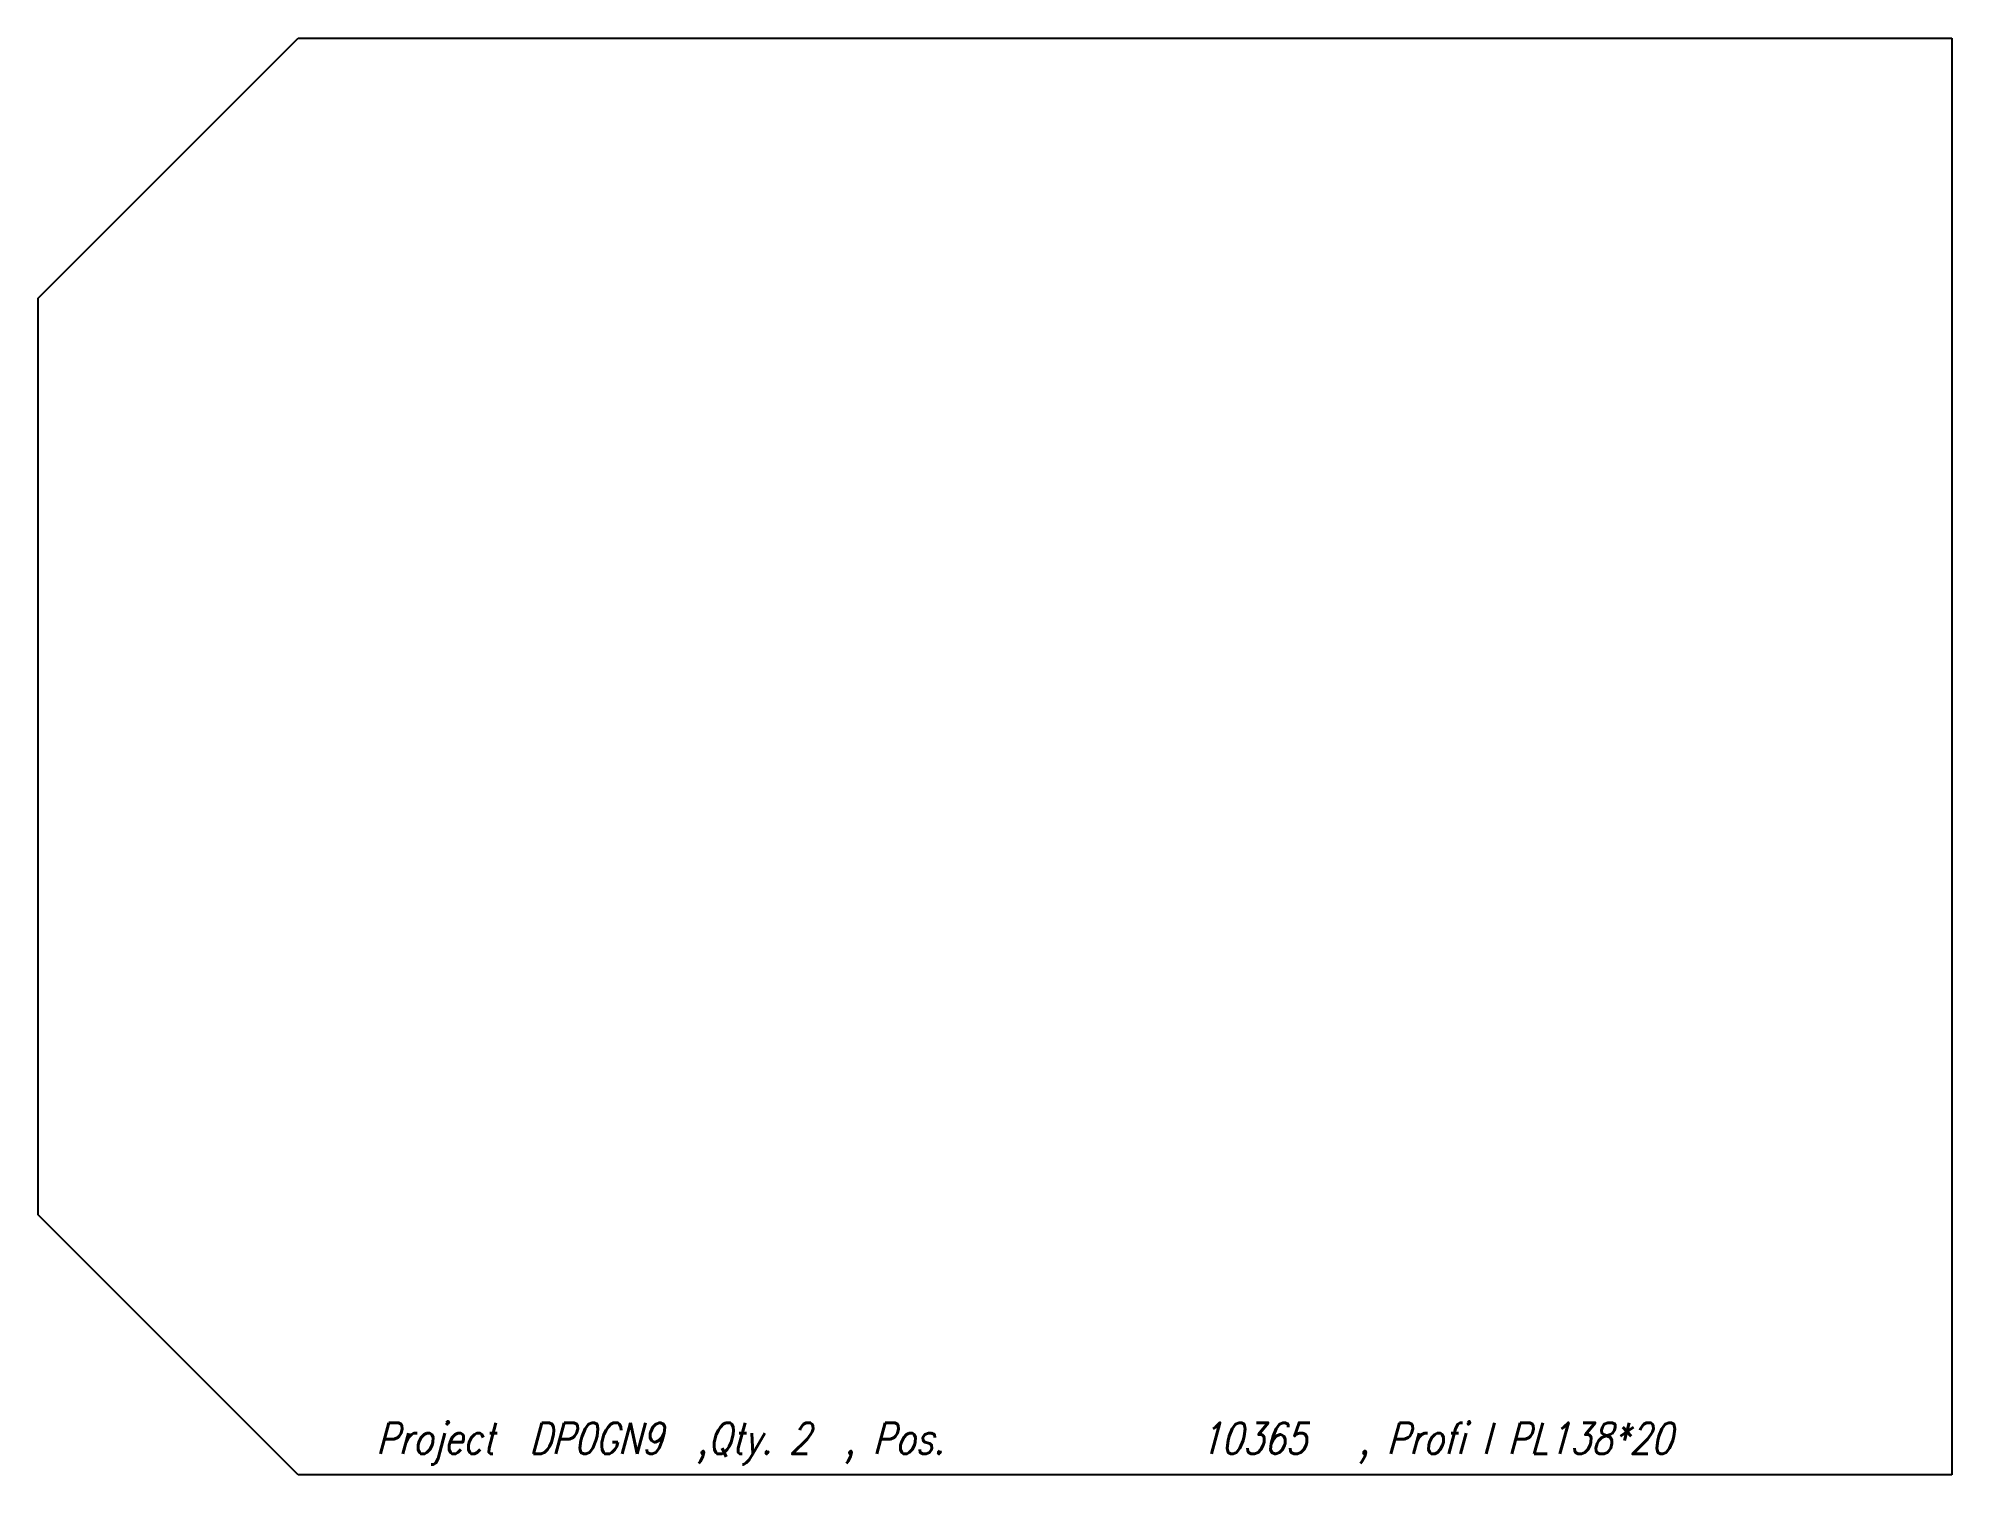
# Model space of a CAD drawing. Extents: x 0 to 184, y -69 to 69.
import ezdxf

# ---------------------------------------------------------------- set-up
doc = ezdxf.new("R2010")
doc.units = 0
doc.header["$LTSCALE"] = 10
doc.layers.add('TEILE', color=7, linetype='CONTINUOUS')
doc.layers.add('UNTERSCHRIFT', color=7, linetype='CONTINUOUS')
doc.styles.get("Standard").update_dxf_attribs({"font": 'ROMANS'})

msp = doc.modelspace()

# ---------------------------------------------------------------- linework, layer by layer
at = {"layer": 'TEILE', "color": 2}
for p, q in [((0, 44.102127), (25, 69.102119)), ((25, 69.102119), (183.994446, 69.102119)), ((183.994446, 69.102119), (183.994446, -69.102119)), ((0, -44.102127), (0, 44.102127)), ((25, -69.102119), (0, -44.102127)), ((183.994446, -69.102119), (25, -69.102119))]:
    msp.add_line(p, q, dxfattribs=at)

# ---------------------------------------------------------------- texts
at = {"layer": 'UNTERSCHRIFT', "color": 2, "oblique": 15, "width": 0.8}
for s, p in [('Project  DP0GN9  ,Qty. 2  , Pos. ', (32.497219, -67.102119)), ('10365', (111.697227, -67.102119)), ('  , Profi l PL138*20', (123.69722, -67.102119))]:
    msp.add_text(s, height=3, dxfattribs=at).set_placement(p)

doc.saveas('drawing.dxf')
